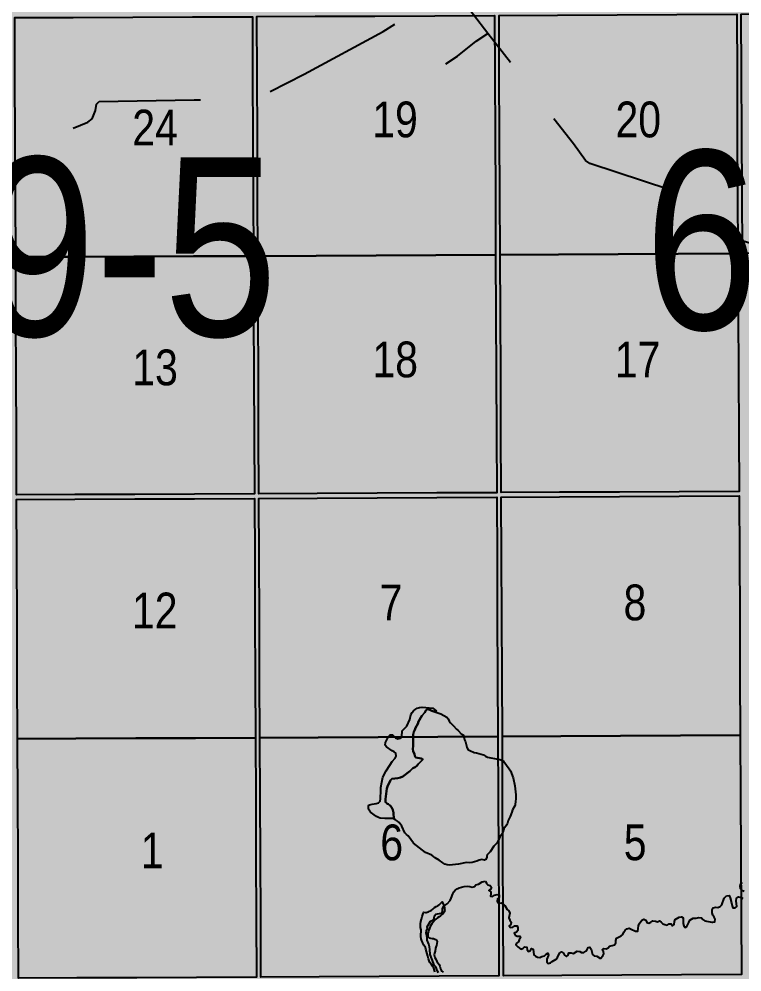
# Model space of a CAD drawing. Extents: x 507565 to 531726, y 6009554 to 6022365.
# Drawn here: x 523533.1 to 523694.8, y 6015143.7 to 6015356.9 of the extents above; entities that cross this region are included whole.
import ezdxf

# ---------------------------------------------------------------- set-up
doc = ezdxf.new("R2010")
doc.units = 0
doc.header["$LTSCALE"] = 5
doc.linetypes.add('DASHED2', pattern=[9.525, 6.35, -3.175])
for name, color, linetype in [('Quarters', 8, 'Continuous'), ('RoadSeg', 57, 'DASHED2'), ('T-WATER', 160, 'Continuous')]:
    doc.layers.add(name, color=color, linetype=linetype)
doc.layers.add('ROUTE-MAP-BACKGROUND-H', color=7, linetype='Continuous', true_color=0xf0ebff)
doc.styles.add('120', font='ARIALN.TTF', dxfattribs={"height": 13})

msp = doc.modelspace()

# ---------------------------------------------------------------- hatches: boundary and pattern name
at = {"layer": 'ROUTE-MAP-BACKGROUND-H'}
h = msp.add_hatch(color=256, dxfattribs=at)
h.dxf.hatch_style = 1
h.paths.add_polyline_path([(523871.081, 6016124.178), (523873.071, 6015800.356), (523917.515, 6015800.58), (523923.823, 6014811.294), (522926.315, 6014807.962), (522925.895, 6015778.478), (522873.584, 6015778.442), (522873.69, 6016121.495)])

# ---------------------------------------------------------------- linework, layer by layer
at = {"layer": 'Quarters'}
for points in [[(523599.529, 6015303.911), (523586.482, 6015303.841), (523586.425, 6015317.232), (523586.369, 6015330.623), (523586.312, 6015344.015), (523586.255, 6015357.406), (523599.298, 6015357.476), (523612.675, 6015357.547), (523626.052, 6015357.619), (523639.43, 6015357.69), (523639.491, 6015344.299), (523639.553, 6015330.908), (523639.614, 6015317.518), (523639.675, 6015304.127), (523626.293, 6015304.055), (523612.911, 6015303.983), (523599.529, 6015303.911)], [(523653.727, 6015304.202), (523640.68, 6015304.132), (523640.618, 6015317.523), (523640.557, 6015330.914), (523640.495, 6015344.305), (523640.434, 6015357.696), (523653.476, 6015357.765), (523666.854, 6015357.837), (523680.231, 6015357.908), (523693.608, 6015357.98), (523693.674, 6015344.589), (523693.741, 6015331.198), (523693.807, 6015317.808), (523693.873, 6015304.417), (523680.491, 6015304.346), (523667.109, 6015304.274), (523653.727, 6015304.202)], [(523707.924, 6015304.493), (523694.877, 6015304.423), (523694.811, 6015317.813), (523694.745, 6015331.204), (523694.679, 6015344.594), (523694.613, 6015357.985), (523707.655, 6015358.055), (523721.032, 6015358.126), (523734.41, 6015358.197), (523747.787, 6015358.269), (523747.858, 6015344.878), (523747.929, 6015331.488), (523748, 6015318.098), (523748.071, 6015304.708), (523734.689, 6015304.636), (523721.307, 6015304.564), (523707.924, 6015304.493)], [(523585.421, 6015317.227), (523585.478, 6015303.836), (523572.099, 6015303.784), (523558.721, 6015303.732), (523545.342, 6015303.68), (523532.298, 6015303.629), (523532.247, 6015317.018), (523532.195, 6015330.407), (523532.143, 6015343.795), (523532.091, 6015357.184), (523542.196, 6015357.225), (523545.13, 6015357.237), (523558.504, 6015357.292), (523571.877, 6015357.346), (523585.251, 6015357.4), (523585.308, 6015344.009), (523585.364, 6015330.618), (523585.421, 6015317.227)], [(523653.976, 6015250.974), (523640.924, 6015250.903), (523640.864, 6015263.959), (523640.803, 6015277.35), (523640.741, 6015290.741), (523640.68, 6015304.132), (523653.727, 6015304.202), (523667.109, 6015304.274), (523680.491, 6015304.346), (523693.873, 6015304.417), (523693.939, 6015291.027), (523694.005, 6015277.636), (523694.072, 6015264.245), (523694.136, 6015251.19), (523680.749, 6015251.118), (523667.363, 6015251.046), (523653.976, 6015250.974)], [(523585.648, 6015263.662), (523585.703, 6015250.606), (523572.319, 6015250.556), (523558.936, 6015250.507), (523545.552, 6015250.457), (523532.504, 6015250.409), (523532.453, 6015263.463), (523532.402, 6015276.852), (523532.35, 6015290.24), (523532.298, 6015303.629), (523545.342, 6015303.68), (523558.721, 6015303.732), (523572.099, 6015303.784), (523585.478, 6015303.836), (523585.534, 6015290.445), (523585.591, 6015277.053), (523585.648, 6015263.662)], [(523599.759, 6015250.681), (523586.707, 6015250.611), (523586.652, 6015263.667), (523586.595, 6015277.059), (523586.539, 6015290.45), (523586.482, 6015303.841), (523599.529, 6015303.911), (523612.911, 6015303.983), (523626.293, 6015304.055), (523639.675, 6015304.127), (523639.737, 6015290.736), (523639.798, 6015277.345), (523639.86, 6015263.954), (523639.92, 6015250.898), (523626.533, 6015250.826), (523613.146, 6015250.754), (523599.759, 6015250.681)], [(523585.877, 6015209.428), (523585.934, 6015196.037), (523572.545, 6015195.989), (523559.157, 6015195.942), (523545.768, 6015195.895), (523532.715, 6015195.849), (523532.663, 6015209.238), (523532.611, 6015222.627), (523532.56, 6015236.016), (523532.508, 6015249.404), (523545.556, 6015249.453), (523558.94, 6015249.502), (523572.324, 6015249.552), (523585.707, 6015249.601), (523585.764, 6015236.21), (523585.821, 6015222.819), (523585.877, 6015209.428)], [(523599.995, 6015196.113), (523586.938, 6015196.042), (523586.882, 6015209.433), (523586.825, 6015222.824), (523586.768, 6015236.216), (523586.711, 6015249.607), (523599.763, 6015249.677), (523613.15, 6015249.749), (523626.537, 6015249.821), (523639.924, 6015249.894), (523639.986, 6015236.503), (523640.047, 6015223.112), (523640.109, 6015209.721), (523640.17, 6015196.33), (523626.778, 6015196.257), (523613.387, 6015196.185), (523599.995, 6015196.113)], [(523654.231, 6015196.406), (523641.174, 6015196.335), (523641.113, 6015209.726), (523641.051, 6015223.117), (523640.99, 6015236.508), (523640.928, 6015249.899), (523653.98, 6015249.969), (523667.367, 6015250.041), (523680.754, 6015250.113), (523694.141, 6015250.185), (523694.207, 6015236.795), (523694.274, 6015223.404), (523694.34, 6015210.014), (523694.406, 6015196.623), (523681.014, 6015196.551), (523667.623, 6015196.478), (523654.231, 6015196.406)], [(523586.105, 6015155.864), (523586.162, 6015142.473), (523572.771, 6015142.423), (523559.38, 6015142.373), (523545.984, 6015142.333), (523532.922, 6015142.295), (523532.87, 6015155.683), (523532.818, 6015169.072), (523532.767, 6015182.461), (523532.715, 6015195.849), (523545.768, 6015195.895), (523559.157, 6015195.942), (523572.545, 6015195.989), (523585.934, 6015196.037), (523585.991, 6015182.646), (523586.048, 6015169.255), (523586.105, 6015155.864)], [(523600.227, 6015142.549), (523587.166, 6015142.478), (523587.109, 6015155.869), (523587.052, 6015169.26), (523586.995, 6015182.651), (523586.938, 6015196.042), (523599.995, 6015196.113), (523613.387, 6015196.185), (523626.778, 6015196.257), (523640.17, 6015196.33), (523640.232, 6015182.939), (523640.293, 6015169.548), (523640.355, 6015156.158), (523640.417, 6015142.768), (523627.02, 6015142.695), (523613.624, 6015142.622), (523600.227, 6015142.549)], [(523654.483, 6015142.844), (523641.421, 6015142.773), (523641.359, 6015156.163), (523641.297, 6015169.554), (523641.236, 6015182.945), (523641.174, 6015196.335), (523654.231, 6015196.406), (523667.623, 6015196.478), (523681.014, 6015196.551), (523694.406, 6015196.623), (523694.472, 6015183.233), (523694.539, 6015169.843), (523694.605, 6015156.453), (523694.672, 6015143.063), (523681.275, 6015142.99), (523667.879, 6015142.917), (523654.483, 6015142.844)]]:
    msp.add_lwpolyline(points, close=True, dxfattribs=at)
at = {"layer": 'RoadSeg', "flags": 128}
for points in [[(523628.506, 6015346.847), (523631.137, 6015348.545), (523635.299, 6015351.941), (523637.963, 6015353.607), (523629.405, 6015364.796), (523618.449, 6015378.882), (523618.316, 6015379.88), (523618.582, 6015384.243), (523619.015, 6015398.895), (523619.981, 6015433.161), (523614.42, 6015433.261), (523606.228, 6015433.094)], [(523545.155, 6015332.461), (523548.418, 6015333.76), (523549.384, 6015334.526), (523550.15, 6015336.424), (523550.35, 6015337.822), (523550.983, 6015338.388), (523572.262, 6015338.788), (523582.451, 6015338.755), (523584.916, 6015338.955), (523587.147, 6015339.587), (523596.804, 6015344.549), (523614.52, 6015354.106), (523617.217, 6015355.771), (523626.574, 6015363.83), (523629.405, 6015364.796)], [(523724.544, 6015223.436), (523726.708, 6015223.269), (523729.173, 6015223.402), (523729.938, 6015223.868), (523759.309, 6015260.565), (523760.075, 6015261.232), (523760.941, 6015261.531), (523770.465, 6015261.764), (523772.363, 6015262.563), (523776.459, 6015264.762), (523776.825, 6015265.194), (523777.025, 6015265.96), (523776.825, 6015269.024), (523776.393, 6015271.421), (523775.027, 6015270.888), (523773.862, 6015270.955), (523773.296, 6015271.288), (523743.492, 6015295.598), (523742.593, 6015296.563), (523741.66, 6015298.028), (523740.828, 6015298.528), (523738.796, 6015298.828), (523720.148, 6015299.593), (523717.551, 6015300.193), (523695.04, 6015307.186), (523693.674, 6015307.818), (523691.477, 6015309.451), (523690.777, 6015310.183), (523690.012, 6015310.616), (523683.218, 6015316.41), (523681.653, 6015317.509), (523680.821, 6015317.909), (523660.74, 6015324.569), (523659.741, 6015325.201), (523657.078, 6015328.931), (523637.963, 6015353.607)]]:
    msp.add_lwpolyline(points, dxfattribs=at)
at = {"layer": 'T-WATER'}
for points in [[(523615.921, 6015181.014), (523615.995, 6015180.933), (523616.172, 6015180.815), (523616.445, 6015180.395), (523616.68, 6015179.907), (523616.794, 6015179.288), (523616.908, 6015177.957), (523616.772, 6015177.985), (523616.699, 6015177.988), (523616.256, 6015178.005), (523615.731, 6015178.015), (523614.865, 6015177.995), (523613.872, 6015178.083), (523613.466, 6015178.256), (523613.025, 6015178.443), (523611.673, 6015179.426), (523611.235, 6015180.107), (523611.199, 6015180.449), (523611.196, 6015180.477), (523611.198, 6015180.81), (523611.276, 6015180.993), (523611.28, 6015181.003), (523611.418, 6015181.088), (523611.788, 6015181.155), (523612.054, 6015181.196), (523612.925, 6015181.331), (523613.451, 6015181.514), (523613.816, 6015181.843), (523613.951, 6015182.373), (523613.964, 6015184.313), (523614.022, 6015184.96), (523614.191, 6015186.145), (523614.472, 6015187.245), (523615.159, 6015188.634), (523616.034, 6015189.919), (523616.505, 6015190.772), (523617.2, 6015191.511), (523617.429, 6015191.962), (523617.313, 6015192.579), (523616.979, 6015192.939), (523616.517, 6015193.166), (523615.274, 6015193.994), (523614.959, 6015194.391), (523614.996, 6015194.983), (523615.657, 6015196.197), (523616.07, 6015196.706), (523616.401, 6015196.7), (523616.582, 6015196.697), (523617.13, 6015196.205), (523617.307, 6015196.047), (523617.798, 6015195.851), (523618.386, 6015195.937), (523618.557, 6015196.213), (523618.655, 6015196.371), (523618.768, 6015197.583), (523619.083, 6015197.946), (523619.468, 6015198.248), (523619.789, 6015198.646), (523620.482, 6015200.122), (523620.734, 6015201.228), (523620.987, 6015201.709), (523621.298, 6015202.066), (523621.693, 6015202.407), (523622.118, 6015202.667), (523622.632, 6015202.848), (523623.267, 6015202.937), (523625.6, 6015202.661), (523626.35, 6015202.065), (523626.315, 6015201.796), (523625.42, 6015202.091), (523624.982, 6015202.325), (523624.418, 6015202.457), (523624.068, 6015202.124), (523623.798, 6015201.698), (523623.16, 6015200.971), (523622.387, 6015199.69), (523622.261, 6015199.144), (523621.73, 6015198.296), (523621.583, 6015197.799), (523621.347, 6015197.363), (523621.218, 6015196.805), (523621.256, 6015196.227), (523621.241, 6015194.189), (523621.181, 6015193.575), (523621.255, 6015192.957), (523621.486, 6015192.464), (523621.562, 6015191.935), (523621.841, 6015191.61), (523623.009, 6015191.452), (523623.354, 6015191.186), (523623.045, 6015190.805), (523622.35, 6015190.144), (523622.06, 6015189.767), (523621.653, 6015189.486), (523621.162, 6015189.281), (523620.485, 6015188.569), (523618.895, 6015187.368), (523618.358, 6015187.167), (523617.774, 6015187.026), (523616.477, 6015186.898), (523616.155, 6015186.542), (523615.488, 6015185.182), (523615.345, 6015184.675), (523615.027, 6015182.323), (523615.013, 6015181.699), (523615.133, 6015181.564), (523615.34, 6015181.331), (523615.47, 6015181.279), (523615.736, 6015181.172), (523615.921, 6015181.014)], [(523615.921, 6015181.014), (523615.736, 6015181.172), (523615.47, 6015181.279), (523615.34, 6015181.331), (523615.133, 6015181.564), (523615.013, 6015181.699), (523615.027, 6015182.323), (523615.345, 6015184.675), (523615.488, 6015185.182), (523616.155, 6015186.542), (523616.477, 6015186.898), (523617.774, 6015187.026), (523618.358, 6015187.167), (523618.895, 6015187.368), (523620.485, 6015188.569), (523621.162, 6015189.281), (523621.653, 6015189.486), (523622.06, 6015189.767), (523622.35, 6015190.144), (523623.045, 6015190.805), (523623.354, 6015191.186), (523623.009, 6015191.452), (523621.841, 6015191.61), (523621.562, 6015191.935), (523621.486, 6015192.464), (523621.255, 6015192.957), (523621.181, 6015193.575), (523621.241, 6015194.189), (523621.256, 6015196.227), (523621.218, 6015196.805), (523621.347, 6015197.363), (523621.583, 6015197.799), (523621.73, 6015198.296), (523622.261, 6015199.144), (523622.387, 6015199.69), (523623.16, 6015200.971), (523623.798, 6015201.698), (523624.068, 6015202.124), (523624.418, 6015202.457), (523624.982, 6015202.325), (523625.42, 6015202.091), (523626.315, 6015201.796), (523627.414, 6015201.387), (523628.738, 6015200.663), (523629.051, 6015200.29), (523629.26, 6015199.806), (523629.559, 6015199.427), (523630.272, 6015198.754), (523630.913, 6015197.973), (523631.296, 6015197.692), (523631.986, 6015196.969), (523632.399, 6015196.697), (523632.558, 6015196.289), (523632.705, 6015195.569), (523632.898, 6015195.144), (523633.23, 6015193.926), (523633.461, 6015193.438), (523633.889, 6015193.177), (523634.842, 6015192.766), (523635.425, 6015192.681), (523636.978, 6015192.27), (523637.378, 6015191.973), (523637.824, 6015191.753), (523640.193, 6015191.281), (523640.582, 6015191.215), (523641.199, 6015190.972), (523641.504, 6015190.769), (523642.718, 6015189.115), (523642.991, 6015188.651), (523643.579, 6015187.088), (523643.988, 6015185.303), (523644.197, 6015183.257), (523644.188, 6015182.621), (523644.08, 6015181.567), (523644.052, 6015181.301), (523644.025, 6015181.141), (523644.006, 6015181.034), (523643.969, 6015180.819), (523643.476, 6015179.921), (523643.275, 6015179.445), (523642.933, 6015178.473), (523642.512, 6015177.533), (523642.349, 6015176.981), (523642.136, 6015176.513), (523641.535, 6015175.712), (523641.273, 6015174.961), (523641.19, 6015174.672), (523640.646, 6015173.866), (523640.277, 6015173.163), (523639.938, 6015172.509), (523639.295, 6015171.779), (523638.471, 6015170.536), (523637.751, 6015169.884), (523637.707, 6015169.534), (523637.678, 6015169.308), (523637.496, 6015168.818), (523637.147, 6015168.709), (523636.597, 6015168.81), (523635.964, 6015168.709), (523635.474, 6015168.48), (523634.42, 6015168.125), (523633.797, 6015168.095), (523633.183, 6015168.135), (523631.335, 6015167.792), (523630.033, 6015167.609), (523629.368, 6015167.572), (523628.796, 6015167.642), (523628.275, 6015167.813), (523627.833, 6015168.059), (523627.032, 6015168.659), (523626.151, 6015169.184), (523625.775, 6015169.47), (523625.368, 6015169.778), (523624.016, 6015170.414), (523621.294, 6015172.504), (523620.087, 6015174.138), (523619.697, 6015174.421), (523619.362, 6015174.814), (523618.681, 6015176.245), (523618.077, 6015177.076), (523617.738, 6015177.421), (523617.286, 6015177.663), (523616.908, 6015177.957), (523616.794, 6015179.288), (523616.68, 6015179.907), (523616.445, 6015180.395), (523616.172, 6015180.815), (523615.995, 6015180.933), (523615.921, 6015181.014)]]:
    msp.add_lwpolyline(points, close=True, dxfattribs=at)
for points in [[(523626.882, 6015143.442), (523626.644, 6015143.871), (523626.272, 6015144.823), (523625.953, 6015145.186), (523625.747, 6015145.64), (523625.419, 6015146.62), (523625.016, 6015147.583), (523624.968, 6015148.697), (523624.878, 6015149.308), (523624.724, 6015149.844), (523624.338, 6015150.778), (523624.379, 6015151.365), (523624.104, 6015152.401), (523624.24, 6015152.881), (523624.459, 6015153.364), (523624.376, 6015153.74), (523625.122, 6015155.023), (523625.656, 6015155.243), (523625.891, 6015155.691), (523625.976, 6015156.248), (523626.3, 6015156.592), (523627.5, 6015156.821), (523627.788, 6015157.202), (523627.807, 6015157.817), (523628.042, 6015158.284), (523628.395, 6015158.622), (523628.799, 6015158.913), (523629.467, 6015159.668), (523629.715, 6015160.135), (523630.089, 6015161.131), (523630.32, 6015161.599), (523630.632, 6015161.955), (523631.063, 6015162.234), (523631.541, 6015162.477), (523632.058, 6015162.654), (523632.647, 6015162.764), (523633.273, 6015162.836), (523633.873, 6015162.77), (523634.412, 6015162.638), (523634.935, 6015162.78), (523635.249, 6015163.157), (523635.808, 6015163.308), (523636.677, 6015163.819), (523637.426, 6015164.007)], [(523637.426, 6015164.007), (523637.629, 6015163.49), (523637.947, 6015163.125), (523638.458, 6015162.987), (523638.737, 6015162.584), (523638.496, 6015162.14), (523638.133, 6015161.856), (523638.568, 6015161.614), (523638.601, 6015161.139), (523638.537, 6015160.638), (523638.991, 6015160.562), (523639.424, 6015160.817), (523639.979, 6015160.985), (523640.494, 6015160.897), (523640.427, 6015160.345), (523640.104, 6015159.989), (523640.041, 6015159.486), (523640.318, 6015159.038), (523640.903, 6015159.092), (523641.386, 6015158.926), (523641.737, 6015158.56), (523642.245, 6015157.642), (523642.599, 6015157.312), (523642.834, 6015156.848), (523642.658, 6015155.765), (523642.821, 6015155.223), (523643.128, 6015154.818), (523643.06, 6015154.312), (523642.67, 6015154.014), (523642.973, 6015153.641), (523643.552, 6015153.71), (523643.996, 6015153.952), (523644.455, 6015154.006), (523644.66, 6015153.516), (523644.643, 6015152.901), (523644.337, 6015152.529), (523643.853, 6015152.324), (523644.079, 6015151.901), (523644.507, 6015151.661), (523645.074, 6015151.687), (523645.232, 6015151.265), (523644.963, 6015150.848), (523644.754, 6015150.378), (523644.357, 6015150.095), (523644.217, 6015149.756), (523644.657, 6015149.246)], [(523695.258, 6015161.637), (523694.768, 6015161.857), (523694.457, 6015162.252), (523694.38, 6015162.856), (523694.555, 6015163.357), (523694.932, 6015163.662)], [(523626.097, 6015143.603), (523626.014, 6015143.976), (523625.83, 6015144.535), (523625.56, 6015144.992), (523625.317, 6015145.346), (523625.258, 6015145.433), (523624.971, 6015145.755), (523624.803, 6015146.128), (523624.669, 6015146.568), (523624.519, 6015147.161), (523624.335, 6015147.703), (523624.085, 6015148.769), (523623.951, 6015149.125), (523623.614, 6015149.667), (523623.413, 6015150.074), (523623.328, 6015150.3), (523623.195, 6015150.65), (523623.044, 6015151.107), (523622.961, 6015151.564), (523622.929, 6015152.021), (523623.033, 6015152.748), (523623.001, 6015153.12), (523622.867, 6015153.577), (523622.852, 6015154.068), (523622.887, 6015154.44), (523622.94, 6015154.964), (523623.06, 6015155.488), (523623.231, 6015156.097), (523623.454, 6015156.772), (523623.514, 6015157.025), (523623.996, 6015156.974), (523624.165, 6015156.99), (523624.368, 6015157.023), (523624.639, 6015157.124), (523624.91, 6015157.241), (523625.249, 6015157.443), (523625.622, 6015157.729), (523625.996, 6015158.049), (523626.386, 6015158.302), (523626.725, 6015158.487), (523627.064, 6015158.672), (523627.42, 6015159.026), (523627.727, 6015159.356), (523628.146, 6015158.398), (523628.212, 6015158.076), (523628.262, 6015157.771), (523628.278, 6015157.467), (523628.265, 6015157.385), (523628.226, 6015157.129), (523627.971, 6015156.74), (523627.665, 6015156.505), (523627.309, 6015156.235), (523627.004, 6015155.982), (523626.681, 6015155.764), (523626.325, 6015155.494), (523626.019, 6015155.157), (523625.697, 6015154.82), (523625.459, 6015154.55), (523625.221, 6015154.178), (523625.016, 6015153.807), (523624.841, 6015153.358), (523624.692, 6015153.013), (523624.623, 6015152.726), (523624.538, 6015152.337), (523624.519, 6015151.982), (523624.518, 6015151.694), (523624.619, 6015151.423), (523624.788, 6015151.27), (523625.075, 6015151.219), (523625.481, 6015151.184), (523625.802, 6015151.115), (523626.191, 6015150.944), (523626.461, 6015150.774), (523626.578, 6015150.486), (523626.509, 6015150.03), (523626.416, 6015149.575), (523626.388, 6015149.438), (523626.251, 6015148.982), (523626.131, 6015148.34), (523626.01, 6015147.849), (523625.941, 6015147.461), (523625.974, 6015147.207), (523626.058, 6015146.868), (523626.26, 6015146.529), (523626.512, 6015146.038), (523627.017, 6015145.326), (523627.185, 6015144.987), (523627.285, 6015144.648), (523627.352, 6015144.377), (523627.452, 6015144.056), (523627.604, 6015143.869), (523627.84, 6015143.716), (523627.961, 6015143.622)], [(523688.019, 6015154.788), (523688.17, 6015154.811), (523688.286, 6015154.829), (523688.677, 6015154.889), (523688.775, 6015155.439), (523688.575, 6015155.942), (523688.292, 6015156.393), (523688.098, 6015156.921), (523688.114, 6015157.543), (523688.332, 6015157.981), (523688.831, 6015158.157), (523689.408, 6015158.098), (523689.909, 6015158.322), (523690.251, 6015158.707), (523690.762, 6015160.172), (523691.296, 6015160.727)], [(523691.296, 6015160.727), (523691.937, 6015160.76), (523692.153, 6015160.255), (523692.464, 6015159.098), (523692.561, 6015158.456), (523692.774, 6015157.976), (523693.287, 6015157.978), (523693.605, 6015158.327), (523693.504, 6015159.603), (523693.574, 6015160.179), (523693.999, 6015160.452), (523694.567, 6015160.328), (523695.004, 6015160.11)], [(523663.098, 6015146.668), (523663.623, 6015147.274), (523663.883, 6015147.713), (523663.803, 6015148.215), (523663.475, 6015148.574), (523663.834, 6015148.917), (523664.38, 6015148.817), (523664.833, 6015149.071), (523665.18, 6015149.441), (523665.762, 6015149.568), (523666.276, 6015149.757), (523666.551, 6015150.168), (523666.571, 6015150.732), (523666.731, 6015151.242), (523667.736, 6015151.725), (523668.116, 6015152.07), (523668.337, 6015152.573), (523668.624, 6015152.99), (523668.993, 6015153.299), (523669.538, 6015153.448), (523670.016, 6015153.263), (523670.933, 6015152.795), (523671.472, 6015152.773), (523671.599, 6015153.949), (523671.813, 6015154.425), (523672.405, 6015155.217), (523672.834, 6015155.467), (523673.29, 6015155.247), (523673.483, 6015154.736), (523673.931, 6015154.547), (523674.428, 6015154.777), (523674.864, 6015155.07), (523675.419, 6015155.027), (523675.91, 6015154.856), (523676.346, 6015155.119), (523676.713, 6015154.833), (523677.048, 6015154.465), (523677.502, 6015154.247), (523678.04, 6015154.127), (523678.466, 6015154.402), (523678.928, 6015154.404), (523679.21, 6015153.994), (523679.634, 6015154.296), (523679.657, 6015154.933), (523679.816, 6015155.427), (523680.695, 6015155.953), (523681.217, 6015156.02), (523681.613, 6015155.749), (523681.603, 6015154.532), (523681.745, 6015153.953), (523682.06, 6015153.572), (523682.467, 6015153.824), (523682.672, 6015154.295), (523682.926, 6015154.704), (523683.143, 6015155.265), (523683.887, 6015155.706), (523684.523, 6015155.727), (523685.14, 6015155.849), (523685.707, 6015155.767), (523686.056, 6015155.393), (523686.461, 6015155.105), (523688.019, 6015154.788)], [(523644.657, 6015149.246), (523645.276, 6015148.737), (523645.766, 6015148.942), (523646.125, 6015149.277), (523646.633, 6015149.178), (523646.711, 6015148.646), (523647.012, 6015148.275), (523647.49, 6015148.435), (523647.701, 6015148.879), (523648.1, 6015148.735), (523648.212, 6015147.524), (523648.587, 6015147.204), (523649.035, 6015146.995), (523649.587, 6015146.906), (523650.032, 6015147.148), (523650.606, 6015147.281), (523650.945, 6015147.616), (523651.359, 6015147.884), (523651.526, 6015147.429), (523651.097, 6015146.52), (523651.115, 6015145.928), (523651.424, 6015145.563), (523651.916, 6015145.68), (523652.301, 6015146.002), (523653.19, 6015146.544), (523653.535, 6015146.914), (523653.955, 6015147.881), (523654.411, 6015148.13), (523654.851, 6015147.885), (523655.093, 6015147.435), (523655.489, 6015147.138), (523655.881, 6015147.429), (523656.058, 6015147.934), (523656.559, 6015147.96), (523657.077, 6015147.818), (523657.948, 6015148.327), (523658.526, 6015148.266), (523658.907, 6015147.978), (523659.439, 6015148.048), (523659.841, 6015148.343), (523660.158, 6015148.716), (523660.39, 6015149.167), (523660.779, 6015149.225), (523661.054, 6015148.797), (523661.319, 6015147.598), (523661.69, 6015147.265), (523662.279, 6015147.207), (523663.098, 6015146.668)]]:
    msp.add_lwpolyline(points, dxfattribs=at)

# ---------------------------------------------------------------- texts
at = {"layer": 'RoadSeg', "style": '120'}
for s, height, p in [('19', 8.0042, (523612.067, 6015330.408)), ('20', 8.0042, (523666.483, 6015330.399)), ('24', 8.0042, (523558.382, 6015328.58)), ('13', 8.0042, (523558.384, 6015274.922)), ('18', 8.0042, (523612.102, 6015276.706)), ('17', 8.0042, (523666.333, 6015276.687)), ('7', 8.004, (523613.725, 6015222.323)), ('8', 8.004, (523668.288, 6015222.342)), ('12', 8.0042, (523558.307, 6015220.523)), ('6', 8.004, (523613.871, 6015168.641)), ('5', 8.004, (523668.335, 6015168.665)), ('1', 8.004, (523560.286, 6015166.845))]:
    msp.add_text(s, height=height, dxfattribs=at).set_placement(p)
for s, p in [('61-18-5', (523672.985, 6015287.44)), ('61-19-5', (523433.021, 6015286.02))]:
    msp.add_text(s, height=39.9833, rotation=359.95761, dxfattribs=at).set_placement(p)

doc.saveas('drawing.dxf')
